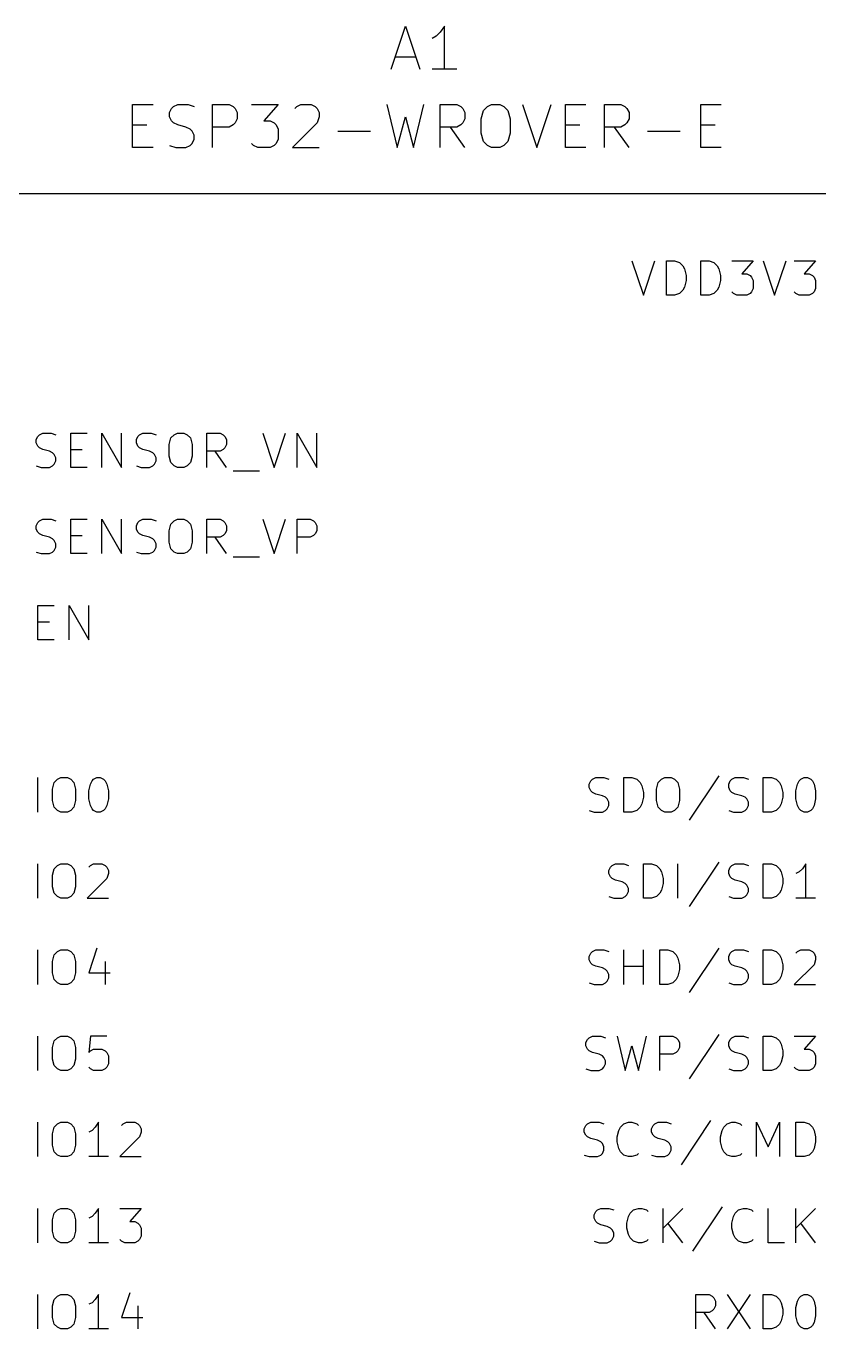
# Model space of a CAD drawing. Extents: x 0.4 to 16.1, y -11.3 to -0.4.
# Drawn here: x 4.786 to 5.706, y -9.668 to -8.156 of the extents above; entities that cross this region are included whole.
import ezdxf

# ---------------------------------------------------------------- set-up
doc = ezdxf.new("R2010")
doc.units = 0
doc.header["$MEASUREMENT"] = 0
doc.layers.add('BROWN2', color=54, linetype='CONTINUOUS')
doc.layers.add('MAGENTA2', color=6, linetype='CONTINUOUS')

msp = doc.modelspace()

# ---------------------------------------------------------------- linework, layer by layer
at = {"layer": 'BROWN2', "linetype": 'CONTINUOUS'}
msp.add_line((4.75, -8.35), (5.75, -8.35), dxfattribs=at)
at = {"layer": 'MAGENTA2', "linetype": 'CONTINUOUS'}
for p, q in [((5.20952, -8.20562), (5.22619, -8.15562)), ((5.22619, -8.15562), (5.24285, -8.20562)), ((5.26667, -8.16276), (5.2619, -8.16752)), ((5.27143, -8.15562), (5.26667, -8.16276)), ((5.27143, -8.20562), (5.27143, -8.15562)), ((5.2619, -8.16752), (5.25714, -8.1699)), ((5.21428, -8.19133), (5.23809, -8.19133)), ((5.28571, -8.20562), (5.25714, -8.20562)), ((4.90952, -8.29662), (4.90952, -8.24662)), ((4.90952, -8.24662), (4.93333, -8.24662)), ((4.95238, -8.25614), (4.95476, -8.25138)), ((4.95238, -8.2609), (4.95238, -8.25614)), ((4.95476, -8.25138), (4.95714, -8.249)), ((4.95714, -8.249), (4.9619, -8.24662)), ((4.9619, -8.24662), (4.97381, -8.24662)), ((4.97381, -8.24662), (4.98095, -8.249)), ((5.00238, -8.29662), (5.00238, -8.24662)), ((5.00238, -8.24662), (5.02143, -8.24662)), ((5.02143, -8.24662), (5.02619, -8.249)), ((5.02619, -8.249), (5.02857, -8.25138)), ((5.02857, -8.25138), (5.03095, -8.25614)), ((5.03095, -8.25614), (5.03095, -8.26328)), ((5.04762, -8.24662), (5.07857, -8.24662)), ((5.07857, -8.24662), (5.0619, -8.26567)), ((5.09762, -8.25138), (5.1, -8.249)), ((5.1, -8.249), (5.10476, -8.24662)), ((5.10476, -8.24662), (5.11667, -8.24662)), ((5.11667, -8.24662), (5.12143, -8.249)), ((5.12143, -8.249), (5.12381, -8.25138)), ((5.12381, -8.25138), (5.12619, -8.25614)), ((5.12619, -8.25614), (5.12619, -8.2609)), ((5.20476, -8.24662), (5.21667, -8.29662)), ((5.23571, -8.29662), (5.24762, -8.24662)), ((5.26667, -8.29662), (5.26667, -8.24662)), ((5.26667, -8.24662), (5.28571, -8.24662)), ((5.28571, -8.24662), (5.29047, -8.249)), ((5.29047, -8.249), (5.29285, -8.25138)), ((5.29285, -8.25138), (5.29524, -8.25614)), ((5.29524, -8.25614), (5.29524, -8.26328)), ((5.31428, -8.26328), (5.31667, -8.25376)), ((5.31667, -8.25376), (5.32143, -8.249)), ((5.32143, -8.249), (5.32619, -8.24662)), ((5.32619, -8.24662), (5.33571, -8.24662)), ((5.33571, -8.24662), (5.34047, -8.249)), ((5.34047, -8.249), (5.34524, -8.25376)), ((5.34524, -8.25376), (5.34762, -8.26328)), ((5.3619, -8.24662), (5.37857, -8.29662)), ((5.37857, -8.29662), (5.39524, -8.24662)), ((5.4119, -8.29662), (5.4119, -8.24662)), ((5.4119, -8.24662), (5.43571, -8.24662)), ((5.45714, -8.29662), (5.45714, -8.24662)), ((5.45714, -8.24662), (5.47619, -8.24662)), ((5.47619, -8.24662), (5.48095, -8.249)), ((5.48095, -8.249), (5.48333, -8.25138)), ((5.48333, -8.25138), (5.48571, -8.25614)), ((5.48571, -8.25614), (5.48571, -8.26328)), ((5.56905, -8.29662), (5.56905, -8.24662)), ((5.56905, -8.24662), (5.59285, -8.24662)), ((4.90952, -8.27043), (4.92619, -8.27043)), ((4.95476, -8.26567), (4.95238, -8.2609)), ((4.95714, -8.26805), (4.95476, -8.26567)), ((4.9619, -8.27043), (4.95714, -8.26805)), ((4.97143, -8.27281), (4.9619, -8.27043)), ((4.97619, -8.27519), (4.97143, -8.27281)), ((5.02143, -8.27281), (5.00238, -8.27281)), ((5.02619, -8.27043), (5.02143, -8.27281)), ((5.02857, -8.26805), (5.02619, -8.27043)), ((5.03095, -8.26328), (5.02857, -8.26805)), ((5.0619, -8.26567), (5.06905, -8.26567)), ((5.06905, -8.26567), (5.07381, -8.26805)), ((5.07381, -8.26805), (5.07619, -8.27043)), ((5.07619, -8.27043), (5.07857, -8.27519)), ((5.12381, -8.26805), (5.09524, -8.29662)), ((5.12619, -8.2609), (5.12381, -8.26805)), ((5.21667, -8.29662), (5.22619, -8.2609)), ((5.22619, -8.2609), (5.23571, -8.29662)), ((5.28571, -8.27281), (5.26667, -8.27281)), ((5.29524, -8.29662), (5.27857, -8.27281)), ((5.29047, -8.27043), (5.28571, -8.27281)), ((5.29285, -8.26805), (5.29047, -8.27043)), ((5.29524, -8.26328), (5.29285, -8.26805)), ((5.31428, -8.27995), (5.31428, -8.26328)), ((5.34762, -8.26328), (5.34762, -8.27995)), ((5.4119, -8.27043), (5.42857, -8.27043)), ((5.47619, -8.27281), (5.45714, -8.27281)), ((5.48571, -8.29662), (5.46905, -8.27281)), ((5.48095, -8.27043), (5.47619, -8.27281)), ((5.48333, -8.26805), (5.48095, -8.27043)), ((5.48571, -8.26328), (5.48333, -8.26805)), ((5.56905, -8.27043), (5.58571, -8.27043)), ((4.97857, -8.27757), (4.97619, -8.27519)), ((4.98095, -8.28233), (4.97857, -8.27757)), ((4.97857, -8.29185), (4.98095, -8.28709)), ((4.98095, -8.28709), (4.98095, -8.28233)), ((5.07857, -8.28709), (5.07619, -8.29185)), ((5.07857, -8.27519), (5.07857, -8.28709)), ((5.14762, -8.27757), (5.18571, -8.27757)), ((5.31667, -8.28947), (5.31428, -8.27995)), ((5.34762, -8.27995), (5.34524, -8.28947)), ((5.50714, -8.27757), (5.54524, -8.27757)), ((4.93333, -8.29662), (4.90952, -8.29662)), ((4.95238, -8.29424), (4.95952, -8.29662)), ((4.95952, -8.29662), (4.97143, -8.29662)), ((4.97143, -8.29662), (4.97619, -8.29424)), ((4.97619, -8.29424), (4.97857, -8.29185)), ((5.05, -8.29424), (5.04762, -8.29185)), ((5.05476, -8.29662), (5.05, -8.29424)), ((5.06905, -8.29662), (5.05476, -8.29662)), ((5.07381, -8.29424), (5.06905, -8.29662)), ((5.07619, -8.29185), (5.07381, -8.29424)), ((5.09524, -8.29662), (5.12619, -8.29662)), ((5.32143, -8.29424), (5.31667, -8.28947)), ((5.32619, -8.29662), (5.32143, -8.29424)), ((5.33571, -8.29662), (5.32619, -8.29662)), ((5.34047, -8.29424), (5.33571, -8.29662)), ((5.34524, -8.28947), (5.34047, -8.29424)), ((5.43571, -8.29662), (5.4119, -8.29662)), ((5.59285, -8.29662), (5.56905, -8.29662)), ((5.48905, -8.42809), (5.50238, -8.46809)), ((5.50238, -8.46809), (5.51571, -8.42809)), ((5.52905, -8.46809), (5.52905, -8.42809)), ((5.52905, -8.42809), (5.53857, -8.42809)), ((5.53857, -8.42809), (5.54428, -8.43)), ((5.54428, -8.43), (5.54809, -8.43381)), ((5.54809, -8.43381), (5.55, -8.43762)), ((5.55, -8.43762), (5.5519, -8.44524)), ((5.56905, -8.46809), (5.56905, -8.42809)), ((5.56905, -8.42809), (5.57857, -8.42809)), ((5.57857, -8.42809), (5.58428, -8.43)), ((5.58428, -8.43), (5.58809, -8.43381)), ((5.58809, -8.43381), (5.59, -8.43762)), ((5.59, -8.43762), (5.5919, -8.44524)), ((5.60524, -8.42809), (5.63, -8.42809)), ((5.63, -8.42809), (5.61667, -8.44333)), ((5.64143, -8.42809), (5.65476, -8.46809)), ((5.65476, -8.46809), (5.66809, -8.42809)), ((5.67762, -8.42809), (5.70238, -8.42809)), ((5.70238, -8.42809), (5.68905, -8.44333)), ((5.5519, -8.45095), (5.55, -8.45857)), ((5.5519, -8.44524), (5.5519, -8.45095)), ((5.5919, -8.45095), (5.59, -8.45857)), ((5.5919, -8.44524), (5.5919, -8.45095)), ((5.61667, -8.44333), (5.62238, -8.44333)), ((5.62238, -8.44333), (5.62619, -8.44524)), ((5.62619, -8.44524), (5.62809, -8.44714)), ((5.62809, -8.44714), (5.63, -8.45095)), ((5.63, -8.45095), (5.63, -8.46047)), ((5.68905, -8.44333), (5.69476, -8.44333)), ((5.69476, -8.44333), (5.69857, -8.44524)), ((5.69857, -8.44524), (5.70047, -8.44714)), ((5.70047, -8.44714), (5.70238, -8.45095)), ((5.70238, -8.45095), (5.70238, -8.46047)), ((5.53857, -8.46809), (5.52905, -8.46809)), ((5.54428, -8.46619), (5.53857, -8.46809)), ((5.54809, -8.46238), (5.54428, -8.46619)), ((5.55, -8.45857), (5.54809, -8.46238)), ((5.57857, -8.46809), (5.56905, -8.46809)), ((5.58428, -8.46619), (5.57857, -8.46809)), ((5.58809, -8.46238), (5.58428, -8.46619)), ((5.59, -8.45857), (5.58809, -8.46238)), ((5.60714, -8.46619), (5.60524, -8.46428)), ((5.61095, -8.46809), (5.60714, -8.46619)), ((5.62238, -8.46809), (5.61095, -8.46809)), ((5.62619, -8.46619), (5.62238, -8.46809)), ((5.62809, -8.46428), (5.62619, -8.46619)), ((5.63, -8.46047), (5.62809, -8.46428)), ((5.67952, -8.46619), (5.67762, -8.46428)), ((5.68333, -8.46809), (5.67952, -8.46619)), ((5.69476, -8.46809), (5.68333, -8.46809)), ((5.69857, -8.46619), (5.69476, -8.46809)), ((5.70047, -8.46428), (5.69857, -8.46619)), ((5.70238, -8.46047), (5.70047, -8.46428)), ((4.79762, -8.63571), (4.79952, -8.6319)), ((4.79762, -8.63952), (4.79762, -8.63571)), ((4.79952, -8.6319), (4.80143, -8.63)), ((4.80143, -8.63), (4.80524, -8.62809)), ((4.80524, -8.62809), (4.81476, -8.62809)), ((4.81476, -8.62809), (4.82047, -8.63)), ((4.83762, -8.66809), (4.83762, -8.62809)), ((4.83762, -8.62809), (4.85667, -8.62809)), ((4.87381, -8.66809), (4.87381, -8.62809)), ((4.87381, -8.62809), (4.89667, -8.66809)), ((4.89667, -8.66809), (4.89667, -8.62809)), ((4.91381, -8.63571), (4.91571, -8.6319)), ((4.91381, -8.63952), (4.91381, -8.63571)), ((4.91571, -8.6319), (4.91762, -8.63)), ((4.91762, -8.63), (4.92143, -8.62809)), ((4.92143, -8.62809), (4.93095, -8.62809)), ((4.93095, -8.62809), (4.93667, -8.63)), ((4.9519, -8.64143), (4.95381, -8.63381)), ((4.95381, -8.63381), (4.95762, -8.63)), ((4.95762, -8.63), (4.96143, -8.62809)), ((4.96143, -8.62809), (4.96905, -8.62809)), ((4.96905, -8.62809), (4.97285, -8.63)), ((4.97285, -8.63), (4.97667, -8.63381)), ((4.97667, -8.63381), (4.97857, -8.64143)), ((4.99571, -8.66809), (4.99571, -8.62809)), ((4.99571, -8.62809), (5.01095, -8.62809)), ((5.01095, -8.62809), (5.01476, -8.63)), ((5.01476, -8.63), (5.01667, -8.6319)), ((5.01667, -8.6319), (5.01857, -8.63571)), ((5.01857, -8.63571), (5.01857, -8.64143)), ((5.06047, -8.62809), (5.07381, -8.66809)), ((5.07381, -8.66809), (5.08714, -8.62809)), ((5.10047, -8.66809), (5.10047, -8.62809)), ((5.10047, -8.62809), (5.12333, -8.66809)), ((5.12333, -8.66809), (5.12333, -8.62809)), ((4.79952, -8.64333), (4.79762, -8.63952)), ((4.80143, -8.64524), (4.79952, -8.64333)), ((4.80524, -8.64714), (4.80143, -8.64524)), ((4.81285, -8.64905), (4.80524, -8.64714)), ((4.81667, -8.65095), (4.81285, -8.64905)), ((4.81857, -8.65285), (4.81667, -8.65095)), ((4.83762, -8.64714), (4.85095, -8.64714)), ((4.91571, -8.64333), (4.91381, -8.63952)), ((4.91762, -8.64524), (4.91571, -8.64333)), ((4.92143, -8.64714), (4.91762, -8.64524)), ((4.92905, -8.64905), (4.92143, -8.64714)), ((4.93285, -8.65095), (4.92905, -8.64905)), ((4.93476, -8.65285), (4.93285, -8.65095)), ((4.9519, -8.65476), (4.9519, -8.64143)), ((4.97857, -8.64143), (4.97857, -8.65476)), ((5.01095, -8.64905), (4.99571, -8.64905)), ((5.01857, -8.66809), (5.00524, -8.64905)), ((5.01476, -8.64714), (5.01095, -8.64905)), ((5.01667, -8.64524), (5.01476, -8.64714)), ((5.01857, -8.64143), (5.01667, -8.64524)), ((4.79762, -8.66619), (4.80333, -8.66809)), ((4.81285, -8.66809), (4.81667, -8.66619)), ((4.81667, -8.66619), (4.81857, -8.66428)), ((4.82047, -8.65667), (4.81857, -8.65285)), ((4.81857, -8.66428), (4.82047, -8.66047)), ((4.82047, -8.66047), (4.82047, -8.65667)), ((4.91381, -8.66619), (4.91952, -8.66809)), ((4.92905, -8.66809), (4.93285, -8.66619)), ((4.93285, -8.66619), (4.93476, -8.66428)), ((4.93667, -8.65667), (4.93476, -8.65285)), ((4.93476, -8.66428), (4.93667, -8.66047)), ((4.93667, -8.66047), (4.93667, -8.65667)), ((4.95381, -8.66238), (4.9519, -8.65476)), ((4.95762, -8.66619), (4.95381, -8.66238)), ((4.96143, -8.66809), (4.95762, -8.66619)), ((4.97285, -8.66619), (4.96905, -8.66809)), ((4.97667, -8.66238), (4.97285, -8.66619)), ((4.97857, -8.65476), (4.97667, -8.66238)), ((4.80333, -8.66809), (4.81285, -8.66809)), ((4.85667, -8.66809), (4.83762, -8.66809)), ((4.91952, -8.66809), (4.92905, -8.66809)), ((4.96905, -8.66809), (4.96143, -8.66809)), ((5.02619, -8.6719), (5.05667, -8.6719)), ((4.79762, -8.73571), (4.79952, -8.7319)), ((4.79762, -8.73952), (4.79762, -8.73571)), ((4.79952, -8.74333), (4.79762, -8.73952)), ((4.79952, -8.7319), (4.80143, -8.73)), ((4.80143, -8.73), (4.80524, -8.72809)), ((4.80524, -8.72809), (4.81476, -8.72809)), ((4.81476, -8.72809), (4.82047, -8.73)), ((4.83762, -8.76809), (4.83762, -8.72809)), ((4.83762, -8.72809), (4.85667, -8.72809)), ((4.87381, -8.76809), (4.87381, -8.72809)), ((4.87381, -8.72809), (4.89667, -8.76809)), ((4.89667, -8.76809), (4.89667, -8.72809)), ((4.91381, -8.73571), (4.91571, -8.7319)), ((4.91381, -8.73952), (4.91381, -8.73571)), ((4.91571, -8.74333), (4.91381, -8.73952)), ((4.91571, -8.7319), (4.91762, -8.73)), ((4.91762, -8.73), (4.92143, -8.72809)), ((4.92143, -8.72809), (4.93095, -8.72809)), ((4.93095, -8.72809), (4.93667, -8.73)), ((4.9519, -8.74143), (4.95381, -8.73381)), ((4.9519, -8.75476), (4.9519, -8.74143)), ((4.95381, -8.73381), (4.95762, -8.73)), ((4.95762, -8.73), (4.96143, -8.72809)), ((4.96143, -8.72809), (4.96905, -8.72809)), ((4.96905, -8.72809), (4.97285, -8.73)), ((4.97285, -8.73), (4.97667, -8.73381)), ((4.97667, -8.73381), (4.97857, -8.74143)), ((4.97857, -8.74143), (4.97857, -8.75476)), ((4.99571, -8.76809), (4.99571, -8.72809)), ((4.99571, -8.72809), (5.01095, -8.72809)), ((5.01095, -8.72809), (5.01476, -8.73)), ((5.01476, -8.73), (5.01667, -8.7319)), ((5.01667, -8.7319), (5.01857, -8.73571)), ((5.01857, -8.74143), (5.01667, -8.74524)), ((5.01857, -8.73571), (5.01857, -8.74143)), ((5.06047, -8.72809), (5.07381, -8.76809)), ((5.07381, -8.76809), (5.08714, -8.72809)), ((5.10047, -8.76809), (5.10047, -8.72809)), ((5.10047, -8.72809), (5.11571, -8.72809)), ((5.11571, -8.72809), (5.11952, -8.73)), ((5.11952, -8.73), (5.12143, -8.7319)), ((5.12143, -8.7319), (5.12333, -8.73571)), ((5.12333, -8.74143), (5.12143, -8.74524)), ((5.12333, -8.73571), (5.12333, -8.74143)), ((4.80143, -8.74524), (4.79952, -8.74333)), ((4.80524, -8.74714), (4.80143, -8.74524)), ((4.81285, -8.74905), (4.80524, -8.74714)), ((4.81667, -8.75095), (4.81285, -8.74905)), ((4.81857, -8.75285), (4.81667, -8.75095)), ((4.82047, -8.75667), (4.81857, -8.75285)), ((4.82047, -8.76047), (4.82047, -8.75667)), ((4.83762, -8.74714), (4.85095, -8.74714)), ((4.91762, -8.74524), (4.91571, -8.74333)), ((4.92143, -8.74714), (4.91762, -8.74524)), ((4.92905, -8.74905), (4.92143, -8.74714)), ((4.93285, -8.75095), (4.92905, -8.74905)), ((4.93476, -8.75285), (4.93285, -8.75095)), ((4.93667, -8.75667), (4.93476, -8.75285)), ((4.93667, -8.76047), (4.93667, -8.75667)), ((4.95381, -8.76238), (4.9519, -8.75476)), ((4.97857, -8.75476), (4.97667, -8.76238)), ((5.01095, -8.74905), (4.99571, -8.74905)), ((5.01857, -8.76809), (5.00524, -8.74905)), ((5.01476, -8.74714), (5.01095, -8.74905)), ((5.01667, -8.74524), (5.01476, -8.74714)), ((5.11571, -8.74905), (5.10047, -8.74905)), ((5.11952, -8.74714), (5.11571, -8.74905)), ((5.12143, -8.74524), (5.11952, -8.74714)), ((4.79762, -8.76619), (4.80333, -8.76809)), ((4.80333, -8.76809), (4.81285, -8.76809)), ((4.81285, -8.76809), (4.81667, -8.76619)), ((4.81667, -8.76619), (4.81857, -8.76428)), ((4.81857, -8.76428), (4.82047, -8.76047)), ((4.85667, -8.76809), (4.83762, -8.76809)), ((4.91381, -8.76619), (4.91952, -8.76809)), ((4.91952, -8.76809), (4.92905, -8.76809)), ((4.92905, -8.76809), (4.93285, -8.76619)), ((4.93285, -8.76619), (4.93476, -8.76428)), ((4.93476, -8.76428), (4.93667, -8.76047)), ((4.95762, -8.76619), (4.95381, -8.76238)), ((4.96143, -8.76809), (4.95762, -8.76619)), ((4.96905, -8.76809), (4.96143, -8.76809)), ((4.97285, -8.76619), (4.96905, -8.76809)), ((4.97667, -8.76238), (4.97285, -8.76619)), ((5.02619, -8.7719), (5.05667, -8.7719)), ((4.79952, -8.86809), (4.79952, -8.82809)), ((4.79952, -8.82809), (4.81857, -8.82809)), ((4.83571, -8.86809), (4.83571, -8.82809)), ((4.83571, -8.82809), (4.85857, -8.86809)), ((4.85857, -8.86809), (4.85857, -8.82809)), ((4.79952, -8.84714), (4.81285, -8.84714)), ((4.81857, -8.86809), (4.79952, -8.86809)), ((4.79952, -9.06809), (4.79952, -9.02809)), ((4.82238, -9.03), (4.82619, -9.02809)), ((4.82619, -9.02809), (4.83381, -9.02809)), ((4.83381, -9.02809), (4.83762, -9.03)), ((4.86428, -9.03), (4.86809, -9.02809)), ((4.86809, -9.02809), (4.8719, -9.02809)), ((4.8719, -9.02809), (4.87571, -9.03)), ((5.44333, -9.03), (5.44714, -9.02809)), ((5.44714, -9.02809), (5.45667, -9.02809)), ((5.45667, -9.02809), (5.46238, -9.03)), ((5.47952, -9.06809), (5.47952, -9.02809)), ((5.47952, -9.02809), (5.48905, -9.02809)), ((5.48905, -9.02809), (5.49476, -9.03)), ((5.52333, -9.03), (5.52714, -9.02809)), ((5.52714, -9.02809), (5.53476, -9.02809)), ((5.53476, -9.02809), (5.53857, -9.03)), ((5.59, -9.02619), (5.55571, -9.07762)), ((5.60524, -9.03), (5.60905, -9.02809)), ((5.60905, -9.02809), (5.61857, -9.02809)), ((5.61857, -9.02809), (5.62428, -9.03)), ((5.64143, -9.06809), (5.64143, -9.02809)), ((5.64143, -9.02809), (5.65095, -9.02809)), ((5.65095, -9.02809), (5.65667, -9.03)), ((5.68524, -9.03), (5.68905, -9.02809)), ((5.68905, -9.02809), (5.69285, -9.02809)), ((5.69285, -9.02809), (5.69667, -9.03)), ((4.81667, -9.04143), (4.81857, -9.03381)), ((4.81667, -9.05476), (4.81667, -9.04143)), ((4.81857, -9.03381), (4.82238, -9.03)), ((4.83762, -9.03), (4.84143, -9.03381)), ((4.84143, -9.03381), (4.84333, -9.04143)), ((4.84333, -9.04143), (4.84333, -9.05476)), ((4.85857, -9.04333), (4.86047, -9.03571)), ((4.85857, -9.05285), (4.85857, -9.04333)), ((4.86047, -9.03571), (4.86238, -9.0319)), ((4.86238, -9.0319), (4.86428, -9.03)), ((4.87571, -9.03), (4.87762, -9.0319)), ((4.87762, -9.0319), (4.87952, -9.03571)), ((4.87952, -9.03571), (4.88143, -9.04333)), ((4.88143, -9.04333), (4.88143, -9.05285)), ((5.43952, -9.03571), (5.44143, -9.0319)), ((5.43952, -9.03952), (5.43952, -9.03571)), ((5.44143, -9.04333), (5.43952, -9.03952)), ((5.44143, -9.0319), (5.44333, -9.03)), ((5.44333, -9.04524), (5.44143, -9.04333)), ((5.49476, -9.03), (5.49857, -9.03381)), ((5.49857, -9.03381), (5.50047, -9.03762)), ((5.50047, -9.03762), (5.50238, -9.04524)), ((5.51762, -9.04143), (5.51952, -9.03381)), ((5.51762, -9.05476), (5.51762, -9.04143)), ((5.51952, -9.03381), (5.52333, -9.03)), ((5.53857, -9.03), (5.54238, -9.03381)), ((5.54238, -9.03381), (5.54428, -9.04143)), ((5.54428, -9.04143), (5.54428, -9.05476)), ((5.60143, -9.03571), (5.60333, -9.0319)), ((5.60143, -9.03952), (5.60143, -9.03571)), ((5.60333, -9.04333), (5.60143, -9.03952)), ((5.60333, -9.0319), (5.60524, -9.03)), ((5.60524, -9.04524), (5.60333, -9.04333)), ((5.65667, -9.03), (5.66047, -9.03381)), ((5.66047, -9.03381), (5.66238, -9.03762)), ((5.66238, -9.03762), (5.66428, -9.04524)), ((5.67952, -9.04333), (5.68143, -9.03571)), ((5.67952, -9.05285), (5.67952, -9.04333)), ((5.68143, -9.03571), (5.68333, -9.0319)), ((5.68333, -9.0319), (5.68524, -9.03)), ((5.69667, -9.03), (5.69857, -9.0319)), ((5.69857, -9.0319), (5.70047, -9.03571)), ((5.70047, -9.03571), (5.70238, -9.04333)), ((5.70238, -9.04333), (5.70238, -9.05285)), ((4.81857, -9.06238), (4.81667, -9.05476)), ((4.84333, -9.05476), (4.84143, -9.06238)), ((4.86047, -9.06047), (4.85857, -9.05285)), ((4.88143, -9.05285), (4.87952, -9.06047)), ((5.44714, -9.04714), (5.44333, -9.04524)), ((5.45476, -9.04905), (5.44714, -9.04714)), ((5.45857, -9.05095), (5.45476, -9.04905)), ((5.46047, -9.05285), (5.45857, -9.05095)), ((5.46238, -9.05667), (5.46047, -9.05285)), ((5.46238, -9.06047), (5.46238, -9.05667)), ((5.50047, -9.05857), (5.49857, -9.06238)), ((5.50238, -9.05095), (5.50047, -9.05857)), ((5.50238, -9.04524), (5.50238, -9.05095)), ((5.51952, -9.06238), (5.51762, -9.05476)), ((5.54428, -9.05476), (5.54238, -9.06238)), ((5.60905, -9.04714), (5.60524, -9.04524)), ((5.61667, -9.04905), (5.60905, -9.04714)), ((5.62047, -9.05095), (5.61667, -9.04905)), ((5.62238, -9.05285), (5.62047, -9.05095)), ((5.62428, -9.05667), (5.62238, -9.05285)), ((5.62428, -9.06047), (5.62428, -9.05667)), ((5.66238, -9.05857), (5.66047, -9.06238)), ((5.66428, -9.05095), (5.66238, -9.05857)), ((5.66428, -9.04524), (5.66428, -9.05095)), ((5.68143, -9.06047), (5.67952, -9.05285)), ((5.70238, -9.05285), (5.70047, -9.06047)), ((4.82238, -9.06619), (4.81857, -9.06238)), ((4.82619, -9.06809), (4.82238, -9.06619)), ((4.83381, -9.06809), (4.82619, -9.06809)), ((4.83762, -9.06619), (4.83381, -9.06809)), ((4.84143, -9.06238), (4.83762, -9.06619)), ((4.86238, -9.06428), (4.86047, -9.06047)), ((4.86428, -9.06619), (4.86238, -9.06428)), ((4.86809, -9.06809), (4.86428, -9.06619)), ((4.8719, -9.06809), (4.86809, -9.06809)), ((4.87571, -9.06619), (4.8719, -9.06809)), ((4.87762, -9.06428), (4.87571, -9.06619)), ((4.87952, -9.06047), (4.87762, -9.06428)), ((5.43952, -9.06619), (5.44524, -9.06809)), ((5.44524, -9.06809), (5.45476, -9.06809)), ((5.45476, -9.06809), (5.45857, -9.06619)), ((5.45857, -9.06619), (5.46047, -9.06428)), ((5.46047, -9.06428), (5.46238, -9.06047)), ((5.48905, -9.06809), (5.47952, -9.06809)), ((5.49476, -9.06619), (5.48905, -9.06809)), ((5.49857, -9.06238), (5.49476, -9.06619)), ((5.52333, -9.06619), (5.51952, -9.06238)), ((5.52714, -9.06809), (5.52333, -9.06619)), ((5.53476, -9.06809), (5.52714, -9.06809)), ((5.53857, -9.06619), (5.53476, -9.06809)), ((5.54238, -9.06238), (5.53857, -9.06619)), ((5.60143, -9.06619), (5.60714, -9.06809)), ((5.60714, -9.06809), (5.61667, -9.06809)), ((5.61667, -9.06809), (5.62047, -9.06619)), ((5.62047, -9.06619), (5.62238, -9.06428)), ((5.62238, -9.06428), (5.62428, -9.06047)), ((5.65095, -9.06809), (5.64143, -9.06809)), ((5.65667, -9.06619), (5.65095, -9.06809)), ((5.66047, -9.06238), (5.65667, -9.06619)), ((5.68333, -9.06428), (5.68143, -9.06047)), ((5.68524, -9.06619), (5.68333, -9.06428)), ((5.68905, -9.06809), (5.68524, -9.06619)), ((5.69285, -9.06809), (5.68905, -9.06809)), ((5.69667, -9.06619), (5.69285, -9.06809)), ((5.69857, -9.06428), (5.69667, -9.06619)), ((5.70047, -9.06047), (5.69857, -9.06428)), ((4.79952, -9.16809), (4.79952, -9.12809)), ((4.81667, -9.14143), (4.81857, -9.13381)), ((4.81857, -9.13381), (4.82238, -9.13)), ((4.82238, -9.13), (4.82619, -9.12809)), ((4.82619, -9.12809), (4.83381, -9.12809)), ((4.83381, -9.12809), (4.83762, -9.13)), ((4.83762, -9.13), (4.84143, -9.13381)), ((4.84143, -9.13381), (4.84333, -9.14143)), ((4.85857, -9.1319), (4.86047, -9.13)), ((4.86047, -9.13), (4.86428, -9.12809)), ((4.86428, -9.12809), (4.87381, -9.12809)), ((4.87381, -9.12809), (4.87762, -9.13)), ((4.87762, -9.13), (4.87952, -9.1319)), ((4.87952, -9.1319), (4.88143, -9.13571)), ((5.46238, -9.13571), (5.46428, -9.1319)), ((5.46428, -9.1319), (5.46619, -9.13)), ((5.46619, -9.13), (5.47, -9.12809)), ((5.47, -9.12809), (5.47952, -9.12809)), ((5.47952, -9.12809), (5.48524, -9.13)), ((5.50238, -9.16809), (5.50238, -9.12809)), ((5.50238, -9.12809), (5.5119, -9.12809)), ((5.5119, -9.12809), (5.51762, -9.13)), ((5.51762, -9.13), (5.52143, -9.13381)), ((5.52143, -9.13381), (5.52333, -9.13762)), ((5.54238, -9.16809), (5.54238, -9.12809)), ((5.59, -9.12619), (5.55571, -9.17762)), ((5.60143, -9.13571), (5.60333, -9.1319)), ((5.60333, -9.1319), (5.60524, -9.13)), ((5.60524, -9.13), (5.60905, -9.12809)), ((5.60905, -9.12809), (5.61857, -9.12809)), ((5.61857, -9.12809), (5.62428, -9.13)), ((5.64143, -9.16809), (5.64143, -9.12809)), ((5.64143, -9.12809), (5.65095, -9.12809)), ((5.65095, -9.12809), (5.65667, -9.13)), ((5.65667, -9.13), (5.66047, -9.13381)), ((5.66047, -9.13381), (5.66238, -9.13762)), ((5.68714, -9.13381), (5.68333, -9.13762)), ((5.69095, -9.12809), (5.68714, -9.13381)), ((5.69095, -9.16809), (5.69095, -9.12809)), ((4.81667, -9.15476), (4.81667, -9.14143)), ((4.84333, -9.14143), (4.84333, -9.15476)), ((4.87952, -9.14524), (4.85667, -9.16809)), ((4.88143, -9.13952), (4.87952, -9.14524)), ((4.88143, -9.13571), (4.88143, -9.13952)), ((5.46238, -9.13952), (5.46238, -9.13571)), ((5.46428, -9.14333), (5.46238, -9.13952)), ((5.46619, -9.14524), (5.46428, -9.14333)), ((5.47, -9.14714), (5.46619, -9.14524)), ((5.47762, -9.14905), (5.47, -9.14714)), ((5.48143, -9.15095), (5.47762, -9.14905)), ((5.52333, -9.13762), (5.52524, -9.14524)), ((5.52524, -9.14524), (5.52524, -9.15095)), ((5.60143, -9.13952), (5.60143, -9.13571)), ((5.60333, -9.14333), (5.60143, -9.13952)), ((5.60524, -9.14524), (5.60333, -9.14333)), ((5.60905, -9.14714), (5.60524, -9.14524)), ((5.61667, -9.14905), (5.60905, -9.14714)), ((5.62047, -9.15095), (5.61667, -9.14905)), ((5.66238, -9.13762), (5.66428, -9.14524)), ((5.66428, -9.14524), (5.66428, -9.15095)), ((5.68333, -9.13762), (5.67952, -9.13952)), ((4.81857, -9.16238), (4.81667, -9.15476)), ((4.82238, -9.16619), (4.81857, -9.16238)), ((4.84143, -9.16238), (4.83762, -9.16619)), ((4.84333, -9.15476), (4.84143, -9.16238)), ((5.48333, -9.15285), (5.48143, -9.15095)), ((5.48143, -9.16619), (5.48333, -9.16428)), ((5.48524, -9.15667), (5.48333, -9.15285)), ((5.48333, -9.16428), (5.48524, -9.16047)), ((5.48524, -9.16047), (5.48524, -9.15667)), ((5.52143, -9.16238), (5.51762, -9.16619)), ((5.52333, -9.15857), (5.52143, -9.16238)), ((5.52524, -9.15095), (5.52333, -9.15857)), ((5.62238, -9.15285), (5.62047, -9.15095)), ((5.62047, -9.16619), (5.62238, -9.16428)), ((5.62428, -9.15667), (5.62238, -9.15285)), ((5.62238, -9.16428), (5.62428, -9.16047)), ((5.62428, -9.16047), (5.62428, -9.15667)), ((5.66047, -9.16238), (5.65667, -9.16619)), ((5.66238, -9.15857), (5.66047, -9.16238)), ((5.66428, -9.15095), (5.66238, -9.15857)), ((4.82619, -9.16809), (4.82238, -9.16619)), ((4.83381, -9.16809), (4.82619, -9.16809)), ((4.83762, -9.16619), (4.83381, -9.16809)), ((4.85667, -9.16809), (4.88143, -9.16809)), ((5.46238, -9.16619), (5.46809, -9.16809)), ((5.46809, -9.16809), (5.47762, -9.16809)), ((5.47762, -9.16809), (5.48143, -9.16619)), ((5.5119, -9.16809), (5.50238, -9.16809)), ((5.51762, -9.16619), (5.5119, -9.16809)), ((5.60143, -9.16619), (5.60714, -9.16809)), ((5.60714, -9.16809), (5.61667, -9.16809)), ((5.61667, -9.16809), (5.62047, -9.16619)), ((5.65095, -9.16809), (5.64143, -9.16809)), ((5.65667, -9.16619), (5.65095, -9.16809)), ((5.70238, -9.16809), (5.67952, -9.16809)), ((4.79952, -9.26809), (4.79952, -9.22809)), ((4.81667, -9.24143), (4.81857, -9.23381)), ((4.81857, -9.23381), (4.82238, -9.23)), ((4.82238, -9.23), (4.82619, -9.22809)), ((4.82619, -9.22809), (4.83381, -9.22809)), ((4.83381, -9.22809), (4.83762, -9.23)), ((4.83762, -9.23), (4.84143, -9.23381)), ((4.84143, -9.23381), (4.84333, -9.24143)), ((4.86809, -9.22619), (4.85857, -9.25476)), ((5.43952, -9.23571), (5.44143, -9.2319)), ((5.43952, -9.23952), (5.43952, -9.23571)), ((5.44143, -9.24333), (5.43952, -9.23952)), ((5.44143, -9.2319), (5.44333, -9.23)), ((5.44333, -9.23), (5.44714, -9.22809)), ((5.44714, -9.22809), (5.45667, -9.22809)), ((5.45667, -9.22809), (5.46238, -9.23)), ((5.47952, -9.26809), (5.47952, -9.22809)), ((5.50238, -9.26809), (5.50238, -9.22809)), ((5.52143, -9.26809), (5.52143, -9.22809)), ((5.52143, -9.22809), (5.53095, -9.22809)), ((5.53095, -9.22809), (5.53667, -9.23)), ((5.53667, -9.23), (5.54047, -9.23381)), ((5.54047, -9.23381), (5.54238, -9.23762)), ((5.54238, -9.23762), (5.54428, -9.24524)), ((5.59, -9.22619), (5.55571, -9.27762)), ((5.60143, -9.23571), (5.60333, -9.2319)), ((5.60143, -9.23952), (5.60143, -9.23571)), ((5.60333, -9.24333), (5.60143, -9.23952)), ((5.60333, -9.2319), (5.60524, -9.23)), ((5.60524, -9.23), (5.60905, -9.22809)), ((5.60905, -9.22809), (5.61857, -9.22809)), ((5.61857, -9.22809), (5.62428, -9.23)), ((5.64143, -9.26809), (5.64143, -9.22809)), ((5.64143, -9.22809), (5.65095, -9.22809)), ((5.65095, -9.22809), (5.65667, -9.23)), ((5.65667, -9.23), (5.66047, -9.23381)), ((5.66047, -9.23381), (5.66238, -9.23762)), ((5.66238, -9.23762), (5.66428, -9.24524)), ((5.67952, -9.2319), (5.68143, -9.23)), ((5.68143, -9.23), (5.68524, -9.22809)), ((5.68524, -9.22809), (5.69476, -9.22809)), ((5.69476, -9.22809), (5.69857, -9.23)), ((5.69857, -9.23), (5.70047, -9.2319)), ((5.70047, -9.2319), (5.70238, -9.23571)), ((5.70238, -9.23952), (5.70047, -9.24524)), ((5.70238, -9.23571), (5.70238, -9.23952)), ((4.81667, -9.25476), (4.81667, -9.24143)), ((4.81857, -9.26238), (4.81667, -9.25476)), ((4.84333, -9.25476), (4.84143, -9.26238)), ((4.84333, -9.24143), (4.84333, -9.25476)), ((4.85857, -9.25476), (4.88333, -9.25476)), ((4.87762, -9.24143), (4.87762, -9.26809)), ((5.44333, -9.24524), (5.44143, -9.24333)), ((5.44714, -9.24714), (5.44333, -9.24524)), ((5.45476, -9.24905), (5.44714, -9.24714)), ((5.45857, -9.25095), (5.45476, -9.24905)), ((5.46047, -9.25285), (5.45857, -9.25095)), ((5.46238, -9.25667), (5.46047, -9.25285)), ((5.47952, -9.24714), (5.50238, -9.24714)), ((5.54428, -9.25095), (5.54238, -9.25857)), ((5.54428, -9.24524), (5.54428, -9.25095)), ((5.60524, -9.24524), (5.60333, -9.24333)), ((5.60905, -9.24714), (5.60524, -9.24524)), ((5.61667, -9.24905), (5.60905, -9.24714)), ((5.62047, -9.25095), (5.61667, -9.24905)), ((5.62238, -9.25285), (5.62047, -9.25095)), ((5.62428, -9.25667), (5.62238, -9.25285)), ((5.66428, -9.25095), (5.66238, -9.25857)), ((5.66428, -9.24524), (5.66428, -9.25095)), ((5.70047, -9.24524), (5.67762, -9.26809)), ((4.82238, -9.26619), (4.81857, -9.26238)), ((4.82619, -9.26809), (4.82238, -9.26619)), ((4.83381, -9.26809), (4.82619, -9.26809)), ((4.83762, -9.26619), (4.83381, -9.26809)), ((4.84143, -9.26238), (4.83762, -9.26619)), ((5.43952, -9.26619), (5.44524, -9.26809)), ((5.44524, -9.26809), (5.45476, -9.26809)), ((5.45476, -9.26809), (5.45857, -9.26619)), ((5.45857, -9.26619), (5.46047, -9.26428)), ((5.46047, -9.26428), (5.46238, -9.26047)), ((5.46238, -9.26047), (5.46238, -9.25667)), ((5.53095, -9.26809), (5.52143, -9.26809)), ((5.53667, -9.26619), (5.53095, -9.26809)), ((5.54047, -9.26238), (5.53667, -9.26619)), ((5.54238, -9.25857), (5.54047, -9.26238)), ((5.60143, -9.26619), (5.60714, -9.26809)), ((5.60714, -9.26809), (5.61667, -9.26809)), ((5.61667, -9.26809), (5.62047, -9.26619)), ((5.62047, -9.26619), (5.62238, -9.26428)), ((5.62238, -9.26428), (5.62428, -9.26047)), ((5.62428, -9.26047), (5.62428, -9.25667)), ((5.65095, -9.26809), (5.64143, -9.26809)), ((5.65667, -9.26619), (5.65095, -9.26809)), ((5.66047, -9.26238), (5.65667, -9.26619)), ((5.66238, -9.25857), (5.66047, -9.26238)), ((5.67762, -9.26809), (5.70238, -9.26809)), ((4.79952, -9.36809), (4.79952, -9.32809)), ((4.81857, -9.33381), (4.82238, -9.33)), ((4.82238, -9.33), (4.82619, -9.32809)), ((4.82619, -9.32809), (4.83381, -9.32809)), ((4.83381, -9.32809), (4.83762, -9.33)), ((4.83762, -9.33), (4.84143, -9.33381)), ((4.86047, -9.32809), (4.85857, -9.34714)), ((4.87952, -9.32809), (4.86047, -9.32809)), ((5.43571, -9.33571), (5.43762, -9.3319)), ((5.43762, -9.3319), (5.43952, -9.33)), ((5.43952, -9.33), (5.44333, -9.32809)), ((5.44333, -9.32809), (5.45285, -9.32809)), ((5.45285, -9.32809), (5.45857, -9.33)), ((5.4719, -9.32809), (5.48143, -9.36809)), ((5.49667, -9.36809), (5.50619, -9.32809)), ((5.52143, -9.36809), (5.52143, -9.32809)), ((5.52143, -9.32809), (5.53667, -9.32809)), ((5.53667, -9.32809), (5.54047, -9.33)), ((5.54047, -9.33), (5.54238, -9.3319)), ((5.54238, -9.3319), (5.54428, -9.33571)), ((5.59, -9.32619), (5.55571, -9.37762)), ((5.60143, -9.33571), (5.60333, -9.3319)), ((5.60333, -9.3319), (5.60524, -9.33)), ((5.60524, -9.33), (5.60905, -9.32809)), ((5.60905, -9.32809), (5.61857, -9.32809)), ((5.61857, -9.32809), (5.62428, -9.33)), ((5.64143, -9.36809), (5.64143, -9.32809)), ((5.64143, -9.32809), (5.65095, -9.32809)), ((5.65095, -9.32809), (5.65667, -9.33)), ((5.65667, -9.33), (5.66047, -9.33381)), ((5.67762, -9.32809), (5.70238, -9.32809)), ((5.70238, -9.32809), (5.68905, -9.34333)), ((4.81667, -9.34143), (4.81857, -9.33381)), ((4.81667, -9.35476), (4.81667, -9.34143)), ((4.84143, -9.33381), (4.84333, -9.34143)), ((4.84333, -9.34143), (4.84333, -9.35476)), ((4.85857, -9.34714), (4.86047, -9.34524)), ((4.86047, -9.34524), (4.86428, -9.34333)), ((4.86428, -9.34333), (4.87381, -9.34333)), ((4.87381, -9.34333), (4.87762, -9.34524)), ((4.87762, -9.34524), (4.87952, -9.34714)), ((5.43571, -9.33952), (5.43571, -9.33571)), ((5.43762, -9.34333), (5.43571, -9.33952)), ((5.43952, -9.34524), (5.43762, -9.34333)), ((5.44333, -9.34714), (5.43952, -9.34524)), ((5.48143, -9.36809), (5.48905, -9.33952)), ((5.48905, -9.33952), (5.49667, -9.36809)), ((5.54238, -9.34524), (5.54047, -9.34714)), ((5.54428, -9.34143), (5.54238, -9.34524)), ((5.54428, -9.33571), (5.54428, -9.34143)), ((5.60143, -9.33952), (5.60143, -9.33571)), ((5.60333, -9.34333), (5.60143, -9.33952)), ((5.60524, -9.34524), (5.60333, -9.34333)), ((5.60905, -9.34714), (5.60524, -9.34524)), ((5.66047, -9.33381), (5.66238, -9.33762)), ((5.66238, -9.33762), (5.66428, -9.34524)), ((5.66428, -9.34524), (5.66428, -9.35095)), ((5.68905, -9.34333), (5.69476, -9.34333)), ((5.69476, -9.34333), (5.69857, -9.34524)), ((5.69857, -9.34524), (5.70047, -9.34714)), ((4.81857, -9.36238), (4.81667, -9.35476)), ((4.84333, -9.35476), (4.84143, -9.36238)), ((4.87952, -9.34714), (4.88143, -9.35095)), ((4.88143, -9.36047), (4.87952, -9.36428)), ((4.88143, -9.35095), (4.88143, -9.36047)), ((5.45095, -9.34905), (5.44333, -9.34714)), ((5.45476, -9.35095), (5.45095, -9.34905)), ((5.45667, -9.35285), (5.45476, -9.35095)), ((5.45857, -9.35667), (5.45667, -9.35285)), ((5.45667, -9.36428), (5.45857, -9.36047)), ((5.45857, -9.36047), (5.45857, -9.35667)), ((5.53667, -9.34905), (5.52143, -9.34905)), ((5.54047, -9.34714), (5.53667, -9.34905)), ((5.61667, -9.34905), (5.60905, -9.34714)), ((5.62047, -9.35095), (5.61667, -9.34905)), ((5.62238, -9.35285), (5.62047, -9.35095)), ((5.62428, -9.35667), (5.62238, -9.35285)), ((5.62238, -9.36428), (5.62428, -9.36047)), ((5.62428, -9.36047), (5.62428, -9.35667)), ((5.66238, -9.35857), (5.66047, -9.36238)), ((5.66428, -9.35095), (5.66238, -9.35857)), ((5.70047, -9.34714), (5.70238, -9.35095)), ((5.70238, -9.36047), (5.70047, -9.36428)), ((5.70238, -9.35095), (5.70238, -9.36047)), ((4.82238, -9.36619), (4.81857, -9.36238)), ((4.82619, -9.36809), (4.82238, -9.36619)), ((4.83381, -9.36809), (4.82619, -9.36809)), ((4.83762, -9.36619), (4.83381, -9.36809)), ((4.84143, -9.36238), (4.83762, -9.36619)), ((4.86047, -9.36619), (4.85857, -9.36428)), ((4.86428, -9.36809), (4.86047, -9.36619)), ((4.87381, -9.36809), (4.86428, -9.36809)), ((4.87762, -9.36619), (4.87381, -9.36809)), ((4.87952, -9.36428), (4.87762, -9.36619)), ((5.43571, -9.36619), (5.44143, -9.36809)), ((5.44143, -9.36809), (5.45095, -9.36809)), ((5.45095, -9.36809), (5.45476, -9.36619)), ((5.45476, -9.36619), (5.45667, -9.36428)), ((5.60143, -9.36619), (5.60714, -9.36809)), ((5.60714, -9.36809), (5.61667, -9.36809)), ((5.61667, -9.36809), (5.62047, -9.36619)), ((5.62047, -9.36619), (5.62238, -9.36428)), ((5.65095, -9.36809), (5.64143, -9.36809)), ((5.65667, -9.36619), (5.65095, -9.36809)), ((5.66047, -9.36238), (5.65667, -9.36619)), ((5.67952, -9.36619), (5.67762, -9.36428)), ((5.68333, -9.36809), (5.67952, -9.36619)), ((5.69476, -9.36809), (5.68333, -9.36809)), ((5.69857, -9.36619), (5.69476, -9.36809)), ((5.70047, -9.36428), (5.69857, -9.36619)), ((4.79952, -9.46809), (4.79952, -9.42809)), ((4.81667, -9.44143), (4.81857, -9.43381)), ((4.81857, -9.43381), (4.82238, -9.43)), ((4.82238, -9.43), (4.82619, -9.42809)), ((4.82619, -9.42809), (4.83381, -9.42809)), ((4.83381, -9.42809), (4.83762, -9.43)), ((4.83762, -9.43), (4.84143, -9.43381)), ((4.84143, -9.43381), (4.84333, -9.44143)), ((4.86238, -9.43762), (4.85857, -9.43952)), ((4.86619, -9.43381), (4.86238, -9.43762)), ((4.87, -9.42809), (4.86619, -9.43381)), ((4.87, -9.46809), (4.87, -9.42809)), ((4.89667, -9.4319), (4.89857, -9.43)), ((4.89857, -9.43), (4.90238, -9.42809)), ((4.90238, -9.42809), (4.9119, -9.42809)), ((4.9119, -9.42809), (4.91571, -9.43)), ((4.91571, -9.43), (4.91762, -9.4319)), ((4.91762, -9.4319), (4.91952, -9.43571)), ((4.91952, -9.43571), (4.91952, -9.43952)), ((5.43381, -9.43571), (5.43571, -9.4319)), ((5.43381, -9.43952), (5.43381, -9.43571)), ((5.43571, -9.4319), (5.43762, -9.43)), ((5.43762, -9.43), (5.44143, -9.42809)), ((5.44143, -9.42809), (5.45095, -9.42809)), ((5.45095, -9.42809), (5.45667, -9.43)), ((5.4719, -9.44524), (5.47381, -9.43762)), ((5.47381, -9.43762), (5.47571, -9.43381)), ((5.47571, -9.43381), (5.47952, -9.43)), ((5.47952, -9.43), (5.48524, -9.42809)), ((5.48524, -9.42809), (5.48905, -9.42809)), ((5.48905, -9.42809), (5.49476, -9.43)), ((5.49476, -9.43), (5.49667, -9.4319)), ((5.5119, -9.43571), (5.51381, -9.4319)), ((5.5119, -9.43952), (5.5119, -9.43571)), ((5.51381, -9.4319), (5.51571, -9.43)), ((5.51571, -9.43), (5.51952, -9.42809)), ((5.51952, -9.42809), (5.52905, -9.42809)), ((5.52905, -9.42809), (5.53476, -9.43)), ((5.58047, -9.42619), (5.54619, -9.47762)), ((5.5919, -9.44524), (5.59381, -9.43762)), ((5.59381, -9.43762), (5.59571, -9.43381)), ((5.59571, -9.43381), (5.59952, -9.43)), ((5.59952, -9.43), (5.60524, -9.42809)), ((5.60524, -9.42809), (5.60905, -9.42809)), ((5.60905, -9.42809), (5.61476, -9.43)), ((5.61476, -9.43), (5.61667, -9.4319)), ((5.63381, -9.46809), (5.63381, -9.42809)), ((5.63381, -9.42809), (5.64714, -9.45667)), ((5.64714, -9.45667), (5.66047, -9.42809)), ((5.66047, -9.42809), (5.66047, -9.46809)), ((5.67952, -9.46809), (5.67952, -9.42809)), ((5.67952, -9.42809), (5.68905, -9.42809)), ((5.68905, -9.42809), (5.69476, -9.43)), ((5.69476, -9.43), (5.69857, -9.43381)), ((5.69857, -9.43381), (5.70047, -9.43762)), ((5.70047, -9.43762), (5.70238, -9.44524)), ((4.81667, -9.45476), (4.81667, -9.44143)), ((4.84333, -9.44143), (4.84333, -9.45476)), ((4.91762, -9.44524), (4.89476, -9.46809)), ((4.91952, -9.43952), (4.91762, -9.44524)), ((5.43571, -9.44333), (5.43381, -9.43952)), ((5.43762, -9.44524), (5.43571, -9.44333)), ((5.44143, -9.44714), (5.43762, -9.44524)), ((5.44905, -9.44905), (5.44143, -9.44714)), ((5.45285, -9.45095), (5.44905, -9.44905)), ((5.45476, -9.45285), (5.45285, -9.45095)), ((5.45667, -9.45667), (5.45476, -9.45285)), ((5.4719, -9.45095), (5.4719, -9.44524)), ((5.47381, -9.45857), (5.4719, -9.45095)), ((5.51381, -9.44333), (5.5119, -9.43952)), ((5.51571, -9.44524), (5.51381, -9.44333)), ((5.51952, -9.44714), (5.51571, -9.44524)), ((5.52714, -9.44905), (5.51952, -9.44714)), ((5.53095, -9.45095), (5.52714, -9.44905)), ((5.53285, -9.45285), (5.53095, -9.45095)), ((5.53476, -9.45667), (5.53285, -9.45285)), ((5.5919, -9.45095), (5.5919, -9.44524)), ((5.59381, -9.45857), (5.5919, -9.45095)), ((5.70238, -9.45095), (5.70047, -9.45857)), ((5.70238, -9.44524), (5.70238, -9.45095)), ((4.81857, -9.46238), (4.81667, -9.45476)), ((4.82238, -9.46619), (4.81857, -9.46238)), ((4.82619, -9.46809), (4.82238, -9.46619)), ((4.83762, -9.46619), (4.83381, -9.46809)), ((4.84143, -9.46238), (4.83762, -9.46619)), ((4.84333, -9.45476), (4.84143, -9.46238)), ((5.43381, -9.46619), (5.43952, -9.46809)), ((5.44905, -9.46809), (5.45285, -9.46619)), ((5.45285, -9.46619), (5.45476, -9.46428)), ((5.45476, -9.46428), (5.45667, -9.46047)), ((5.45667, -9.46047), (5.45667, -9.45667)), ((5.47571, -9.46238), (5.47381, -9.45857)), ((5.47952, -9.46619), (5.47571, -9.46238)), ((5.48524, -9.46809), (5.47952, -9.46619)), ((5.49476, -9.46619), (5.48905, -9.46809)), ((5.49667, -9.46428), (5.49476, -9.46619)), ((5.5119, -9.46619), (5.51762, -9.46809)), ((5.52714, -9.46809), (5.53095, -9.46619)), ((5.53095, -9.46619), (5.53285, -9.46428)), ((5.53285, -9.46428), (5.53476, -9.46047)), ((5.53476, -9.46047), (5.53476, -9.45667)), ((5.59571, -9.46238), (5.59381, -9.45857)), ((5.59952, -9.46619), (5.59571, -9.46238)), ((5.60524, -9.46809), (5.59952, -9.46619)), ((5.61476, -9.46619), (5.60905, -9.46809)), ((5.61667, -9.46428), (5.61476, -9.46619)), ((5.69476, -9.46619), (5.68905, -9.46809)), ((5.69857, -9.46238), (5.69476, -9.46619)), ((5.70047, -9.45857), (5.69857, -9.46238)), ((4.83381, -9.46809), (4.82619, -9.46809)), ((4.88143, -9.46809), (4.85857, -9.46809)), ((4.89476, -9.46809), (4.91952, -9.46809)), ((5.43952, -9.46809), (5.44905, -9.46809)), ((5.48905, -9.46809), (5.48524, -9.46809)), ((5.51762, -9.46809), (5.52714, -9.46809)), ((5.60905, -9.46809), (5.60524, -9.46809)), ((5.68905, -9.46809), (5.67952, -9.46809)), ((4.79952, -9.56809), (4.79952, -9.52809)), ((4.82238, -9.53), (4.82619, -9.52809)), ((4.82619, -9.52809), (4.83381, -9.52809)), ((4.83381, -9.52809), (4.83762, -9.53)), ((4.87, -9.52809), (4.86619, -9.53381)), ((4.87, -9.56809), (4.87, -9.52809)), ((4.89476, -9.52809), (4.91952, -9.52809)), ((4.91952, -9.52809), (4.90619, -9.54333)), ((5.44905, -9.53), (5.45285, -9.52809)), ((5.45285, -9.52809), (5.46238, -9.52809)), ((5.46238, -9.52809), (5.46809, -9.53)), ((5.49095, -9.53), (5.49667, -9.52809)), ((5.49667, -9.52809), (5.50047, -9.52809)), ((5.50047, -9.52809), (5.50619, -9.53)), ((5.52524, -9.56809), (5.52524, -9.52809)), ((5.54809, -9.52809), (5.52524, -9.55095)), ((5.59381, -9.52619), (5.55952, -9.57762)), ((5.61285, -9.53), (5.61857, -9.52809)), ((5.61857, -9.52809), (5.62238, -9.52809)), ((5.62238, -9.52809), (5.62809, -9.53)), ((5.64714, -9.56809), (5.64714, -9.52809)), ((5.67952, -9.56809), (5.67952, -9.52809)), ((5.70238, -9.52809), (5.67952, -9.55095)), ((4.81667, -9.54143), (4.81857, -9.53381)), ((4.81667, -9.55476), (4.81667, -9.54143)), ((4.81857, -9.53381), (4.82238, -9.53)), ((4.83762, -9.53), (4.84143, -9.53381)), ((4.84143, -9.53381), (4.84333, -9.54143)), ((4.84333, -9.54143), (4.84333, -9.55476)), ((4.86238, -9.53762), (4.85857, -9.53952)), ((4.86619, -9.53381), (4.86238, -9.53762)), ((4.90619, -9.54333), (4.9119, -9.54333)), ((4.9119, -9.54333), (4.91571, -9.54524)), ((5.44524, -9.53571), (5.44714, -9.5319)), ((5.44524, -9.53952), (5.44524, -9.53571)), ((5.44714, -9.54333), (5.44524, -9.53952)), ((5.44714, -9.5319), (5.44905, -9.53)), ((5.44905, -9.54524), (5.44714, -9.54333)), ((5.48333, -9.54524), (5.48524, -9.53762)), ((5.48524, -9.53762), (5.48714, -9.53381)), ((5.48714, -9.53381), (5.49095, -9.53)), ((5.50619, -9.53), (5.50809, -9.5319)), ((5.60524, -9.54524), (5.60714, -9.53762)), ((5.60714, -9.53762), (5.60905, -9.53381)), ((5.60905, -9.53381), (5.61285, -9.53)), ((5.62809, -9.53), (5.63, -9.5319)), ((4.81857, -9.56238), (4.81667, -9.55476)), ((4.84333, -9.55476), (4.84143, -9.56238)), ((4.91571, -9.54524), (4.91762, -9.54714)), ((4.91762, -9.54714), (4.91952, -9.55095)), ((4.91952, -9.55095), (4.91952, -9.56047)), ((5.45285, -9.54714), (5.44905, -9.54524)), ((5.46047, -9.54905), (5.45285, -9.54714)), ((5.46428, -9.55095), (5.46047, -9.54905)), ((5.46619, -9.55285), (5.46428, -9.55095)), ((5.46809, -9.55667), (5.46619, -9.55285)), ((5.46809, -9.56047), (5.46809, -9.55667)), ((5.48333, -9.55095), (5.48333, -9.54524)), ((5.48524, -9.55857), (5.48333, -9.55095)), ((5.48714, -9.56238), (5.48524, -9.55857)), ((5.54809, -9.56809), (5.53095, -9.54524)), ((5.60524, -9.55095), (5.60524, -9.54524)), ((5.60714, -9.55857), (5.60524, -9.55095)), ((5.60905, -9.56238), (5.60714, -9.55857)), ((5.70238, -9.56809), (5.68524, -9.54524)), ((4.82238, -9.56619), (4.81857, -9.56238)), ((4.82619, -9.56809), (4.82238, -9.56619)), ((4.83381, -9.56809), (4.82619, -9.56809)), ((4.83762, -9.56619), (4.83381, -9.56809)), ((4.84143, -9.56238), (4.83762, -9.56619)), ((4.88143, -9.56809), (4.85857, -9.56809)), ((4.89667, -9.56619), (4.89476, -9.56428)), ((4.90047, -9.56809), (4.89667, -9.56619)), ((4.9119, -9.56809), (4.90047, -9.56809)), ((4.91571, -9.56619), (4.9119, -9.56809)), ((4.91762, -9.56428), (4.91571, -9.56619)), ((4.91952, -9.56047), (4.91762, -9.56428)), ((5.44524, -9.56619), (5.45095, -9.56809)), ((5.45095, -9.56809), (5.46047, -9.56809)), ((5.46047, -9.56809), (5.46428, -9.56619)), ((5.46428, -9.56619), (5.46619, -9.56428)), ((5.46619, -9.56428), (5.46809, -9.56047)), ((5.49095, -9.56619), (5.48714, -9.56238)), ((5.49667, -9.56809), (5.49095, -9.56619)), ((5.50047, -9.56809), (5.49667, -9.56809)), ((5.50619, -9.56619), (5.50047, -9.56809)), ((5.50809, -9.56428), (5.50619, -9.56619)), ((5.61285, -9.56619), (5.60905, -9.56238)), ((5.61857, -9.56809), (5.61285, -9.56619)), ((5.62238, -9.56809), (5.61857, -9.56809)), ((5.62809, -9.56619), (5.62238, -9.56809)), ((5.63, -9.56428), (5.62809, -9.56619)), ((5.66619, -9.56809), (5.64714, -9.56809)), ((4.79952, -9.66809), (4.79952, -9.62809)), ((4.81667, -9.64143), (4.81857, -9.63381)), ((4.81857, -9.63381), (4.82238, -9.63)), ((4.82238, -9.63), (4.82619, -9.62809)), ((4.82619, -9.62809), (4.83381, -9.62809)), ((4.83381, -9.62809), (4.83762, -9.63)), ((4.83762, -9.63), (4.84143, -9.63381)), ((4.84143, -9.63381), (4.84333, -9.64143)), ((4.86619, -9.63381), (4.86238, -9.63762)), ((4.87, -9.62809), (4.86619, -9.63381)), ((4.87, -9.66809), (4.87, -9.62809)), ((4.90619, -9.62619), (4.89667, -9.65476)), ((5.56333, -9.66809), (5.56333, -9.62809)), ((5.56333, -9.62809), (5.57857, -9.62809)), ((5.57857, -9.62809), (5.58238, -9.63)), ((5.58238, -9.63), (5.58428, -9.6319)), ((5.58428, -9.6319), (5.58619, -9.63571)), ((5.59952, -9.62809), (5.62619, -9.66809)), ((5.62619, -9.62809), (5.59952, -9.66809)), ((5.64143, -9.66809), (5.64143, -9.62809)), ((5.64143, -9.62809), (5.65095, -9.62809)), ((5.65095, -9.62809), (5.65667, -9.63)), ((5.65667, -9.63), (5.66047, -9.63381)), ((5.66047, -9.63381), (5.66238, -9.63762)), ((5.68143, -9.63571), (5.68333, -9.6319)), ((5.68333, -9.6319), (5.68524, -9.63)), ((5.68524, -9.63), (5.68905, -9.62809)), ((5.68905, -9.62809), (5.69285, -9.62809)), ((5.69285, -9.62809), (5.69667, -9.63)), ((5.69667, -9.63), (5.69857, -9.6319)), ((5.69857, -9.6319), (5.70047, -9.63571)), ((4.81667, -9.65476), (4.81667, -9.64143)), ((4.84333, -9.64143), (4.84333, -9.65476)), ((4.86238, -9.63762), (4.85857, -9.63952)), ((4.91571, -9.64143), (4.91571, -9.66809)), ((5.57857, -9.64905), (5.56333, -9.64905)), ((5.58619, -9.66809), (5.57285, -9.64905)), ((5.58238, -9.64714), (5.57857, -9.64905)), ((5.58428, -9.64524), (5.58238, -9.64714)), ((5.58619, -9.64143), (5.58428, -9.64524)), ((5.58619, -9.63571), (5.58619, -9.64143)), ((5.66238, -9.63762), (5.66428, -9.64524)), ((5.66428, -9.64524), (5.66428, -9.65095)), ((5.67952, -9.64333), (5.68143, -9.63571)), ((5.67952, -9.65285), (5.67952, -9.64333)), ((5.70047, -9.63571), (5.70238, -9.64333)), ((5.70238, -9.64333), (5.70238, -9.65285)), ((4.81857, -9.66238), (4.81667, -9.65476)), ((4.82238, -9.66619), (4.81857, -9.66238)), ((4.84143, -9.66238), (4.83762, -9.66619)), ((4.84333, -9.65476), (4.84143, -9.66238)), ((4.89667, -9.65476), (4.92143, -9.65476)), ((5.66047, -9.66238), (5.65667, -9.66619)), ((5.66238, -9.65857), (5.66047, -9.66238)), ((5.66428, -9.65095), (5.66238, -9.65857)), ((5.68143, -9.66047), (5.67952, -9.65285)), ((5.68333, -9.66428), (5.68143, -9.66047)), ((5.68524, -9.66619), (5.68333, -9.66428)), ((5.69857, -9.66428), (5.69667, -9.66619)), ((5.70047, -9.66047), (5.69857, -9.66428)), ((5.70238, -9.65285), (5.70047, -9.66047)), ((4.82619, -9.66809), (4.82238, -9.66619)), ((4.83381, -9.66809), (4.82619, -9.66809)), ((4.83762, -9.66619), (4.83381, -9.66809)), ((4.88143, -9.66809), (4.85857, -9.66809)), ((5.65095, -9.66809), (5.64143, -9.66809)), ((5.65667, -9.66619), (5.65095, -9.66809)), ((5.68905, -9.66809), (5.68524, -9.66619)), ((5.69285, -9.66809), (5.68905, -9.66809)), ((5.69667, -9.66619), (5.69285, -9.66809))]:
    msp.add_line(p, q, dxfattribs=at)

doc.saveas('drawing.dxf')
